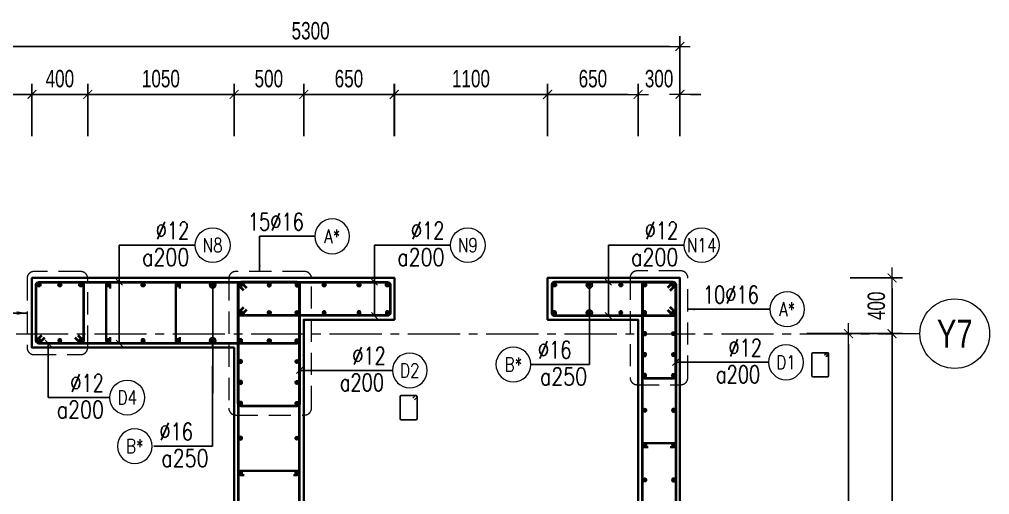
# Model space of a CAD drawing. Header units: millimetres. Extents: x 931337 to 1117500, y 19732 to 157199.
# Drawn here: x 1016962 to 1023925, y 115484 to 118895 of the extents above; entities that cross this region are included whole.
import ezdxf
from ezdxf.enums import TextEntityAlignment as Align

# ---------------------------------------------------------------- set-up
doc = ezdxf.new("R2010")
doc.units = ezdxf.units.MM
doc.header["$MEASUREMENT"] = 0
doc.linetypes.add('HIDDEN2', pattern=[4.7625, 3.175, -1.5875])
doc.linetypes.add('OF_Grid_1$0$CENTER2', pattern=[1.125, 0.75, -0.125, 0.125, -0.125])
doc.layers.get('0').update_dxf_attribs({"lineweight": 20})
doc.layers.get('Defpoints').update_dxf_attribs({"color": 151, "lineweight": 9})
for name, color, linetype, lineweight in [('KC-LEADER', 153, 'Continuous', 18), ('KC-THEP', 6, 'Continuous', 40), ('NDC_S_DIM', 1, 'Continuous', 15), ('NDC_S_HIDDEN', 8, 'HIDDEN2', 13), ('NDC_S_LEADER', 1, 'Continuous', 15), ('NDC_S_REBAR', 4, 'Continuous', 35), ('NDC_S_STIRRUP', 4, 'Continuous', 40), ('NDC_S_VN TEXT', 7, 'Continuous', 20), ('NDC_S_WALL', 6, 'Continuous', 35), ('OF_Grid_1$0$NDC_S_AXIS', 5, 'OF_Grid_1$0$CENTER2', 13), ('OF_Grid_1$0$NDC_S_SYMBOL', 1, 'Continuous', 15), ('OF_Grid_1$0$NDC_S_TEXT SYMBOL', 7, 'Continuous', 20)]:
    doc.layers.add(name, color=color, linetype=linetype, lineweight=lineweight)
doc.layers.add('Ligature', color=1, linetype='Continuous')
doc.styles.add('NDC_ARIAL', font='arial.ttf', dxfattribs={"width": 0.85})
doc.styles.add('NDC_DIM', font='', dxfattribs={"width": 0.75})
doc.styles.add('NDC_EN TXT', font='romans.shx', dxfattribs={"width": 0.8})
doc.styles.add('OF_Grid_1$0$NDC_ANNO', font='', dxfattribs={"width": 0.8})
doc.styles.get('NDC_DIM').set_extended_font_data('Dotum')
doc.styles.get('OF_Grid_1$0$NDC_ANNO').set_extended_font_data('Dotum')
doc.dimstyles.new('NDC_1-50', dxfattribs={"dimscale": 50, "dimtxt": 2.5, "dimasz": 1, "dimexe": 1.5, "dimexo": 0, "dimgap": 0.8, "dimtad": 1, "dimdec": 0, "dimdsep": 46, "dimtxsty": 'NDC_ARIAL', "dimblk": 'DIMMARK', "dimcen": 49999.938995, "dimdle": 1.5, "dimclrd": 1, "dimclre": 1, "dimclrt": 3, "dimadec": 0, "dimazin": 0, "dimtfac": 1, "dimtdec": 0, "dimtix": 1, "dimtmove": 2, "dimatfit": 3, "dimfxl": 1, "dimarcsym": 0})
doc.dimstyles.new('NDC_dim_30', dxfattribs={"dimscale": 30, "dimtxt": 2.5, "dimasz": 1.5, "dimexe": 1.5, "dimexo": 2.5, "dimgap": 1, "dimtad": 1, "dimdec": 0, "dimzin": 0, "dimdsep": 46, "dimtxsty": 'NDC_DIM', "dimblk": 'DIMMARK', "dimcen": 0.09, "dimdle": 1.2, "dimclrd": 1, "dimclre": 1, "dimclrt": 3, "dimadec": 0, "dimazin": 0, "dimtfac": 1, "dimtdec": 0, "dimtix": 1, "dimtofl": 0, "dimtmove": 0, "dimatfit": 3, "dimfxl": 6, "dimfxlon": 1, "dimtolj": 1, "dimtzin": 0, "dimarcsym": 0})
doc.dimstyles.new('NDC_dim_50', dxfattribs={"dimscale": 50, "dimtxt": 2.5, "dimasz": 1.5, "dimexe": 1.5, "dimexo": 2.5, "dimgap": 1, "dimtad": 1, "dimdec": 0, "dimzin": 0, "dimdsep": 46, "dimtxsty": 'NDC_DIM', "dimblk": 'DIMMARK', "dimcen": 0.09, "dimdle": 1.2, "dimclrd": 1, "dimclre": 1, "dimclrt": 3, "dimadec": 0, "dimazin": 0, "dimtfac": 1, "dimtdec": 0, "dimtix": 1, "dimtofl": 0, "dimtmove": 0, "dimatfit": 3, "dimfxl": 6, "dimfxlon": 1, "dimtolj": 1, "dimtzin": 0, "dimarcsym": 0})

# ---------------------------------------------------------------- blocks, each defined once
blk = doc.blocks.new('THEP')
at = {"layer": 'KC-LEADER', "color": 6}
blk.add_circle((0, 0), 14, dxfattribs=at)
at = {"layer": 'KC-THEP'}
for p, q in [((-14, 0), (14, 0)), ((9.9, 9.9), (-9.9, -9.9)), ((-9.9, 9.9), (9.9, -9.9)), ((0, 14), (0, -14))]:
    blk.add_line(p, q, dxfattribs=at)
blk = doc.blocks.new('DIMMARK')
at = {"layer": 'NDC_S_DIM', "color": 1}
blk.add_line((-1.5, 0), (1, 0), dxfattribs=at)
at = {"layer": 'NDC_S_DIM', "color": 2, "const_width": 0.1}
blk.add_lwpolyline([(-0.424, -0.424), (0.424, 0.424)], dxfattribs=at)
blk = doc.blocks.new('*U13')
blk.add_circle((-2.5, 0), 2.5)
at = {"layer": 'NDC_S_VN TEXT', "color": 3, "style": 'NDC_EN TXT', "width": 0.75}
blk.add_attdef('DK1', (0.5, 0.85), '', height=2.5, dxfattribs=at)
at = {"layer": 'NDC_S_VN TEXT', "color": 7, "style": 'NDC_EN TXT', "width": 0.8}
blk.add_attdef('SH2', text='', height=2, dxfattribs=at).set_placement((-2.5, 0), align=Align.MIDDLE)
blk = doc.blocks.new('*U11')
blk.add_circle((-2.5, 0), 2.5)
at = {"layer": 'NDC_S_VN TEXT', "color": 3, "style": 'NDC_EN TXT', "width": 0.75}
for tag, p in [('DK1', (0.5, 0.85)), ('KC1', (0.5, -2.97))]:
    blk.add_attdef(tag, p, '', height=2.5, dxfattribs=at)
at = {"layer": 'NDC_S_VN TEXT', "color": 7, "style": 'NDC_EN TXT', "width": 0.8}
blk.add_attdef('SH2', text='', height=2, dxfattribs=at).set_placement((-2.5, 0), align=Align.MIDDLE)
blk = doc.blocks.new('*U10')
blk.add_circle((2.5, 0), 2.5)
at = {"layer": 'NDC_S_VN TEXT', "color": 3, "style": 'NDC_EN TXT'}
for tag, width, p in [('DK2', 0.75, (-0.85, 0.85)), ('KC2', 0.8, (-0.85, -2.97))]:
    blk.add_attdef(tag, text='', height=2.5, dxfattribs=dict(at, width=width)).set_placement(p, align=Align.RIGHT)
at = {"layer": 'NDC_S_VN TEXT', "color": 7, "style": 'NDC_EN TXT', "width": 0.8}
blk.add_attdef('SH3', text='', height=2, dxfattribs=at).set_placement((2.5, 0), align=Align.MIDDLE)
blk = doc.blocks.new('*D920')
at = {"layer": 'Defpoints', "color": 0, "ltscale": 200, "transparency": 16777216}
for p in [(1017451.9, 118356.8), (1017451.9, 116721.6), (1017051.9, 116690.1)]:
    blk.add_point(p, dxfattribs=at)
at = {"layer": 'NDC_S_DIM', "color": 1, "lineweight": -2, "ltscale": 200, "transparency": 16777216}
for p, q in [((1017051.9, 118056.8), (1017051.9, 118431.8)), ((1017451.9, 118056.8), (1017451.9, 118431.8)), ((1017126.9, 118356.8), (1017376.9, 118356.8))]:
    blk.add_line(p, q, dxfattribs=at)
at = {"layer": 'NDC_S_DIM', "color": 1, "lineweight": -2, "ltscale": 200, "transparency": 16777216, "xscale": 75, "yscale": 75, "zscale": 75, "rotation": 180}
blk.add_blockref('DIMMARK', (1017051.9, 118356.8), dxfattribs=at)
at = {"layer": 'NDC_S_DIM', "color": 1, "lineweight": -2, "ltscale": 200, "transparency": 16777216, "xscale": 75, "yscale": 75, "zscale": 75}
blk.add_blockref('DIMMARK', (1017451.9, 118356.8), dxfattribs=at)
at = {"layer": 'NDC_S_DIM', "color": 3, "ltscale": 200, "transparency": 16777216, "insert": (1017251.9, 118469.4), "char_height": 125, "attachment_point": 5, "style": 'NDC_DIM'}
blk.add_mtext('\\A1;400', dxfattribs=at)
blk = doc.blocks.new('*D921')
at = {"layer": 'Defpoints', "color": 0, "ltscale": 200, "transparency": 16777216}
for p in [(1018501.9, 118356.8), (1017451.9, 116721.6), (1018501.9, 116539.1)]:
    blk.add_point(p, dxfattribs=at)
at = {"layer": 'NDC_S_DIM', "color": 1, "lineweight": -2, "ltscale": 200, "transparency": 16777216}
for p, q in [((1017451.9, 118056.8), (1017451.9, 118431.8)), ((1018501.9, 118056.8), (1018501.9, 118431.8)), ((1017526.9, 118356.8), (1018426.9, 118356.8))]:
    blk.add_line(p, q, dxfattribs=at)
at = {"layer": 'NDC_S_DIM', "color": 1, "lineweight": -2, "ltscale": 200, "transparency": 16777216, "xscale": 75, "yscale": 75, "zscale": 75, "rotation": 180}
blk.add_blockref('DIMMARK', (1017451.9, 118356.8), dxfattribs=at)
at = {"layer": 'NDC_S_DIM', "color": 1, "lineweight": -2, "ltscale": 200, "transparency": 16777216, "xscale": 75, "yscale": 75, "zscale": 75}
blk.add_blockref('DIMMARK', (1018501.9, 118356.8), dxfattribs=at)
at = {"layer": 'NDC_S_DIM', "color": 3, "ltscale": 200, "transparency": 16777216, "insert": (1017976.9, 118469.4), "char_height": 125, "attachment_point": 5, "style": 'NDC_DIM'}
blk.add_mtext('\\A1;1050', dxfattribs=at)
blk = doc.blocks.new('*D922')
at = {"layer": 'Defpoints', "color": 0, "ltscale": 200, "transparency": 16777216}
for p in [(1019001.9, 118356.8), (1019001.9, 116739.1), (1018501.9, 116539.1)]:
    blk.add_point(p, dxfattribs=at)
at = {"layer": 'NDC_S_DIM', "color": 1, "lineweight": -2, "ltscale": 200, "transparency": 16777216}
for p, q in [((1018501.9, 118056.8), (1018501.9, 118431.8)), ((1019001.9, 118056.8), (1019001.9, 118431.8)), ((1018576.9, 118356.8), (1018926.9, 118356.8))]:
    blk.add_line(p, q, dxfattribs=at)
at = {"layer": 'NDC_S_DIM', "color": 1, "lineweight": -2, "ltscale": 200, "transparency": 16777216, "xscale": 75, "yscale": 75, "zscale": 75, "rotation": 180}
blk.add_blockref('DIMMARK', (1018501.9, 118356.8), dxfattribs=at)
at = {"layer": 'NDC_S_DIM', "color": 1, "lineweight": -2, "ltscale": 200, "transparency": 16777216, "xscale": 75, "yscale": 75, "zscale": 75}
blk.add_blockref('DIMMARK', (1019001.9, 118356.8), dxfattribs=at)
at = {"layer": 'NDC_S_DIM', "color": 3, "ltscale": 200, "transparency": 16777216, "insert": (1018751.9, 118469.4), "char_height": 125, "attachment_point": 5, "style": 'NDC_DIM'}
blk.add_mtext('\\A1;500', dxfattribs=at)
blk = doc.blocks.new('*D923')
at = {"layer": 'Defpoints', "color": 0, "ltscale": 200, "transparency": 16777216}
for p in [(1019651.7, 118356.8), (1019001.9, 116739.1), (1019651.7, 116739.1)]:
    blk.add_point(p, dxfattribs=at)
at = {"layer": 'NDC_S_DIM', "color": 1, "lineweight": -2, "ltscale": 200, "transparency": 16777216}
for p, q in [((1019001.9, 118056.8), (1019001.9, 118431.8)), ((1019651.7, 118056.8), (1019651.7, 118431.8)), ((1019076.9, 118356.8), (1019576.7, 118356.8))]:
    blk.add_line(p, q, dxfattribs=at)
at = {"layer": 'NDC_S_DIM', "color": 1, "lineweight": -2, "ltscale": 200, "transparency": 16777216, "xscale": 75, "yscale": 75, "zscale": 75, "rotation": 180}
blk.add_blockref('DIMMARK', (1019001.9, 118356.8), dxfattribs=at)
at = {"layer": 'NDC_S_DIM', "color": 1, "lineweight": -2, "ltscale": 200, "transparency": 16777216, "xscale": 75, "yscale": 75, "zscale": 75}
blk.add_blockref('DIMMARK', (1019651.7, 118356.8), dxfattribs=at)
at = {"layer": 'NDC_S_DIM', "color": 3, "ltscale": 200, "transparency": 16777216, "insert": (1019326.8, 118469.4), "char_height": 125, "attachment_point": 5, "style": 'NDC_DIM'}
blk.add_mtext('\\A1;650', dxfattribs=at)
blk = doc.blocks.new('*D924')
at = {"layer": 'Defpoints', "color": 0, "ltscale": 200, "transparency": 16777216}
for p in [(1020752.7, 118356.8), (1019652.7, 116739.1), (1020752.7, 116739.1)]:
    blk.add_point(p, dxfattribs=at)
at = {"layer": 'NDC_S_DIM', "color": 1, "lineweight": -2, "ltscale": 200, "transparency": 16777216}
for p, q in [((1019652.7, 118056.8), (1019652.7, 118431.8)), ((1020752.7, 118056.8), (1020752.7, 118431.8)), ((1019727.7, 118356.8), (1020677.7, 118356.8))]:
    blk.add_line(p, q, dxfattribs=at)
at = {"layer": 'NDC_S_DIM', "color": 1, "lineweight": -2, "ltscale": 200, "transparency": 16777216, "xscale": 75, "yscale": 75, "zscale": 75, "rotation": 180}
blk.add_blockref('DIMMARK', (1019652.7, 118356.8), dxfattribs=at)
at = {"layer": 'NDC_S_DIM', "color": 1, "lineweight": -2, "ltscale": 200, "transparency": 16777216, "xscale": 75, "yscale": 75, "zscale": 75}
blk.add_blockref('DIMMARK', (1020752.7, 118356.8), dxfattribs=at)
at = {"layer": 'NDC_S_DIM', "color": 3, "ltscale": 200, "transparency": 16777216, "insert": (1020202.7, 118469.4), "char_height": 125, "attachment_point": 5, "style": 'NDC_DIM'}
blk.add_mtext('\\A1;1100', dxfattribs=at)
blk = doc.blocks.new('*D925')
at = {"layer": 'Defpoints', "color": 0, "ltscale": 200, "transparency": 16777216}
for p in [(1021402.7, 118356.8), (1020752.7, 116739.1), (1021402.7, 116739.1)]:
    blk.add_point(p, dxfattribs=at)
at = {"layer": 'NDC_S_DIM', "color": 1, "lineweight": -2, "ltscale": 200, "transparency": 16777216}
for p, q in [((1020752.7, 118056.8), (1020752.7, 118431.8)), ((1021402.7, 118056.8), (1021402.7, 118431.8)), ((1020827.7, 118356.8), (1021327.7, 118356.8))]:
    blk.add_line(p, q, dxfattribs=at)
at = {"layer": 'NDC_S_DIM', "color": 1, "lineweight": -2, "ltscale": 200, "transparency": 16777216, "xscale": 75, "yscale": 75, "zscale": 75, "rotation": 180}
blk.add_blockref('DIMMARK', (1020752.7, 118356.8), dxfattribs=at)
at = {"layer": 'NDC_S_DIM', "color": 1, "lineweight": -2, "ltscale": 200, "transparency": 16777216, "xscale": 75, "yscale": 75, "zscale": 75}
blk.add_blockref('DIMMARK', (1021402.7, 118356.8), dxfattribs=at)
at = {"layer": 'NDC_S_DIM', "color": 3, "ltscale": 200, "transparency": 16777216, "insert": (1021077.7, 118469.4), "char_height": 125, "attachment_point": 5, "style": 'NDC_DIM'}
blk.add_mtext('\\A1;650', dxfattribs=at)
blk = doc.blocks.new('*D926')
at = {"layer": 'Defpoints', "color": 0, "ltscale": 200, "transparency": 16777216}
for p in [(1021702.7, 118356.8), (1021402.7, 116739.1), (1021702.7, 116739.1)]:
    blk.add_point(p, dxfattribs=at)
at = {"layer": 'NDC_S_DIM', "color": 1, "lineweight": -2, "ltscale": 200, "transparency": 16777216}
for p, q in [((1021402.7, 118056.8), (1021402.7, 118431.8)), ((1021702.7, 118056.8), (1021702.7, 118431.8)), ((1021327.7, 118356.8), (1021252.7, 118356.8)), ((1021777.7, 118356.8), (1021852.7, 118356.8))]:
    blk.add_line(p, q, dxfattribs=at)
at = {"layer": 'NDC_S_DIM', "color": 1, "lineweight": -2, "ltscale": 200, "transparency": 16777216, "xscale": 75, "yscale": 75, "zscale": 75}
blk.add_blockref('DIMMARK', (1021402.7, 118356.8), dxfattribs=at)
at = {"layer": 'NDC_S_DIM', "color": 1, "lineweight": -2, "ltscale": 200, "transparency": 16777216, "xscale": 75, "yscale": 75, "zscale": 75, "rotation": 180}
blk.add_blockref('DIMMARK', (1021702.7, 118356.8), dxfattribs=at)
at = {"layer": 'NDC_S_DIM', "color": 3, "ltscale": 200, "transparency": 16777216, "insert": (1021552.7, 118469.4), "char_height": 125, "attachment_point": 5, "style": 'NDC_DIM'}
blk.add_mtext('\\A1;300', dxfattribs=at)
blk = doc.blocks.new('*U88')
at = {"layer": 'OF_Grid_1$0$NDC_S_SYMBOL'}
blk.add_line((-5, 0), (-9, 0), dxfattribs=at)
blk.add_circle((0, 0), 5, dxfattribs=at)
at = {"layer": 'OF_Grid_1$0$NDC_S_TEXT SYMBOL', "color": 7, "style": 'OF_Grid_1$0$NDC_ANNO', "width": 0.8}
blk.add_attdef('GRID', text='', height=4, rotation=90, dxfattribs=at).set_placement((0, 0), align=Align.MIDDLE)
blk = doc.blocks.new('*D912')
at = {"layer": 'Defpoints', "color": 0, "ltscale": 200, "transparency": 16777216}
for p in [(1017051.9, 118356.8), (1017051.9, 118063.5), (1016401.7, 117993.1)]:
    blk.add_point(p, dxfattribs=at)
at = {"layer": 'NDC_S_DIM', "color": 1, "lineweight": -2, "ltscale": 200, "transparency": 16777216}
for p, q in [((1016401.7, 118118.1), (1016401.7, 118431.8)), ((1017051.9, 118188.5), (1017051.9, 118431.8)), ((1016476.7, 118356.8), (1016976.9, 118356.8))]:
    blk.add_line(p, q, dxfattribs=at)
at = {"layer": 'NDC_S_DIM', "color": 1, "lineweight": -2, "ltscale": 200, "transparency": 16777216, "xscale": 75, "yscale": 75, "zscale": 75, "rotation": 180}
blk.add_blockref('DIMMARK', (1016401.7, 118356.8), dxfattribs=at)
at = {"layer": 'NDC_S_DIM', "color": 1, "lineweight": -2, "ltscale": 200, "transparency": 16777216, "xscale": 75, "yscale": 75, "zscale": 75}
blk.add_blockref('DIMMARK', (1017051.9, 118356.8), dxfattribs=at)
at = {"layer": 'NDC_S_DIM', "color": 3, "ltscale": 200, "transparency": 16777216, "insert": (1016726.8, 118469.4), "char_height": 125, "attachment_point": 5, "style": 'NDC_DIM'}
blk.add_mtext('\\A1;650', dxfattribs=at)
blk = doc.blocks.new('*D913')
at = {"layer": 'Defpoints', "color": 0, "ltscale": 200, "transparency": 16777216}
for p in [(1021701.7, 118700.8), (1016401.7, 117993.1), (1021701.7, 117039.1)]:
    blk.add_point(p, dxfattribs=at)
at = {"layer": 'NDC_S_DIM', "color": 1, "lineweight": -2, "ltscale": 200, "transparency": 16777216}
for p, q in [((1016401.7, 118400.8), (1016401.7, 118775.8)), ((1021701.7, 118400.8), (1021701.7, 118775.8)), ((1016476.7, 118700.8), (1021626.7, 118700.8))]:
    blk.add_line(p, q, dxfattribs=at)
at = {"layer": 'NDC_S_DIM', "color": 1, "lineweight": -2, "ltscale": 200, "transparency": 16777216, "xscale": 75, "yscale": 75, "zscale": 75, "rotation": 180}
blk.add_blockref('DIMMARK', (1016401.7, 118700.8), dxfattribs=at)
at = {"layer": 'NDC_S_DIM', "color": 1, "lineweight": -2, "ltscale": 200, "transparency": 16777216, "xscale": 75, "yscale": 75, "zscale": 75}
blk.add_blockref('DIMMARK', (1021701.7, 118700.8), dxfattribs=at)
at = {"layer": 'NDC_S_DIM', "color": 3, "ltscale": 200, "transparency": 16777216, "insert": (1019051.7, 118813.4), "char_height": 125, "attachment_point": 5, "style": 'NDC_DIM'}
blk.add_mtext('\\A1;5300', dxfattribs=at)
blk = doc.blocks.new('*D914')
at = {"layer": 'Defpoints', "color": 0, "transparency": 16777216}
for p in [(1021701.7, 116639.1), (1022912.4, 116639.1), (1021701.7, 105039.1)]:
    blk.add_point(p, dxfattribs=at)
at = {"layer": 'NDC_S_DIM', "color": 1, "lineweight": -2, "transparency": 16777216}
for p, q in [((1022612.4, 116639.1), (1022987.4, 116639.1)), ((1022912.4, 105114.1), (1022912.4, 116564.1)), ((1022612.4, 105039.1), (1022987.4, 105039.1))]:
    blk.add_line(p, q, dxfattribs=at)
at = {"layer": 'NDC_S_DIM', "color": 1, "lineweight": -2, "transparency": 16777216, "xscale": 75, "yscale": 75, "zscale": 75}
for p, rotation in [((1022912.4, 116639.1), 90), ((1022912.4, 105039.1), 270)]:
    blk.add_blockref('DIMMARK', p, dxfattribs=dict(at, rotation=rotation))
at = {"layer": 'NDC_S_DIM', "color": 3, "transparency": 16777216, "insert": (1022799.8, 110839.1), "char_height": 125, "attachment_point": 5, "rotation": 90, "style": 'NDC_DIM'}
blk.add_mtext('\\A1;11600', dxfattribs=at)
blk = doc.blocks.new('*D916')
at = {"layer": 'Defpoints', "color": 0, "ltscale": 200, "transparency": 16777216}
for p in [(1021701.7, 116639.1), (1023225, 116639.1), (1021701.7, 105039.3)]:
    blk.add_point(p, dxfattribs=at)
at = {"layer": 'NDC_S_DIM', "color": 1, "lineweight": -2, "ltscale": 200, "transparency": 16777216}
for p, q in [((1022925, 116639.1), (1023300, 116639.1)), ((1023225, 105114.3), (1023225, 116564.1)), ((1022925, 105039.3), (1023300, 105039.3))]:
    blk.add_line(p, q, dxfattribs=at)
at = {"layer": 'NDC_S_DIM', "color": 1, "lineweight": -2, "ltscale": 200, "transparency": 16777216, "xscale": 75, "yscale": 75, "zscale": 75}
for p, rotation in [((1023225, 116639.1), 90), ((1023225, 105039.3), 270)]:
    blk.add_blockref('DIMMARK', p, dxfattribs=dict(at, rotation=rotation))
at = {"layer": 'NDC_S_DIM', "color": 3, "ltscale": 200, "transparency": 16777216, "insert": (1023112.4, 110839.2), "char_height": 125, "attachment_point": 5, "rotation": 90, "style": 'NDC_DIM'}
blk.add_mtext('\\A1;11600', dxfattribs=at)
blk = doc.blocks.new('*D893')
at = {"layer": 'Defpoints', "color": 0, "ltscale": 200, "transparency": 16777216}
for p in [(1021701.7, 117039.1), (1023225, 117039.1), (1021701.7, 116639.1)]:
    blk.add_point(p, dxfattribs=at)
at = {"layer": 'NDC_S_DIM', "color": 1, "lineweight": -2, "ltscale": 200, "transparency": 16777216}
for p, q in [((1022925, 117039.1), (1023300, 117039.1)), ((1023225, 116714.1), (1023225, 116964.1)), ((1022925, 116639.1), (1023300, 116639.1))]:
    blk.add_line(p, q, dxfattribs=at)
at = {"layer": 'NDC_S_DIM', "color": 1, "lineweight": -2, "ltscale": 200, "transparency": 16777216, "xscale": 75, "yscale": 75, "zscale": 75}
for p, rotation in [((1023225, 117039.1), 90), ((1023225, 116639.1), 270)]:
    blk.add_blockref('DIMMARK', p, dxfattribs=dict(at, rotation=rotation))
at = {"layer": 'NDC_S_DIM', "color": 3, "ltscale": 200, "transparency": 16777216, "insert": (1023112.4, 116839.1), "char_height": 125, "attachment_point": 5, "rotation": 90, "style": 'NDC_DIM'}
blk.add_mtext('\\A1;400', dxfattribs=at)

msp = doc.modelspace()

# ---------------------------------------------------------------- linework, layer by layer
at = {"layer": 'Ligature'}
for points in [[(1022751.514, 116472.479), (1022767.48, 116488.444, 0.66817864), (1022761.707, 116502.383), (1022657.078, 116502.383, 0.41421356), (1022648.913, 116494.218), (1022648.913, 116337.11, 0.41421356), (1022657.078, 116328.945), (1022761.707, 116328.945, 0.41421356), (1022769.871, 116337.11), (1022769.871, 116494.218, 0.66817864), (1022755.933, 116499.991), (1022739.967, 116484.025)], [(1019797.035, 116164.815), (1019813.001, 116180.781, 0.66817864), (1019807.227, 116194.719), (1019702.599, 116194.719, 0.41421356), (1019694.434, 116186.554), (1019694.434, 116029.447, 0.41421356), (1019702.599, 116021.282), (1019807.228, 116021.282, 0.41421356), (1019815.392, 116029.447), (1019815.392, 116186.554, 0.66817864), (1019801.454, 116192.328), (1019785.488, 116176.362)]]:
    msp.add_lwpolyline(points, format="xyb", dxfattribs=at)
at = {"layer": 'NDC_S_HIDDEN', "ltscale": 50}
for points in [[(1017401.853, 117085.215), (1017066.629, 117085.215, 0.41421356), (1017016.629, 117035.215), (1017016.629, 116539.057, 0.41421356), (1017066.629, 116489.057), (1017401.853, 116489.057, 0.41421356), (1017451.853, 116539.057), (1017451.853, 117035.215, 0.41421356)], [(1019008.64, 117085.215), (1018513.916, 117085.215, 0.41421356), (1018463.916, 117035.215), (1018463.916, 116105.121, 0.41421356), (1018513.916, 116055.121), (1019008.64, 116055.121, 0.41421356), (1019058.64, 116105.121), (1019058.64, 117035.215, 0.41421356)], [(1021709.158, 117089.763), (1021394.786, 117089.763, 0.41421356), (1021344.786, 117039.763), (1021344.786, 116322.733, 0.41421356), (1021394.786, 116272.733), (1021709.158, 116272.733, 0.41421356), (1021759.158, 116322.733), (1021759.158, 117039.763, 0.41421356)]]:
    msp.add_lwpolyline(points, format="xyb", close=True, dxfattribs=at)
at = {"layer": 'NDC_S_REBAR'}
for points in [[(1017614.141, 116964.057), (1017614.141, 116989.057, 1), (1017584.141, 116989.057), (1017584.141, 116589.057, 1), (1017614.141, 116589.057), (1017614.141, 116614.057)], [(1018114.141, 116964.057), (1018114.141, 116989.057, 1), (1018084.141, 116989.057), (1018084.141, 116589.057, 1), (1018114.141, 116589.057), (1018114.141, 116614.057)], [(1021474.141, 115824.057), (1021449.141, 115824.057, -1), (1021449.141, 115854.057), (1021656.165, 115854.057, -1), (1021656.165, 115824.057), (1021631.165, 115824.057)], [(1018574.141, 115624.057), (1018549.141, 115624.057, -1), (1018549.141, 115654.057), (1018954.61, 115654.057, -1), (1018954.61, 115624.057), (1018929.61, 115624.057)]]:
    msp.add_lwpolyline(points, format="xyb", dxfattribs=at)
at = {"layer": 'NDC_S_STIRRUP'}
for points in [[(1017141.853, 116609.057), (1017101.853, 116569.057, -0.41421356), (1017081.853, 116589.057), (1017081.853, 116989.057, -0.41421356), (1017101.853, 117009.057), (1018952.653, 117009.057, -0.41421356), (1018972.653, 116989.057), (1018972.653, 116589.057, -0.41421356), (1018952.653, 116569.057), (1017101.853, 116569.057, -0.41421356), (1017081.853, 116589.057), (1017121.853, 116629.057)], [(1017381.853, 116629.057), (1017421.853, 116589.057, -0.41421356), (1017401.853, 116569.057), (1017101.853, 116569.057, -0.41421356), (1017081.853, 116589.057), (1017081.853, 116989.057, -0.41421356), (1017101.853, 117009.057), (1017401.853, 117009.057, -0.41421356), (1017421.853, 116989.057), (1017421.853, 116589.057, -0.41421356), (1017401.853, 116569.057), (1017361.853, 116609.057)], [(1018572.653, 116949.057), (1018532.653, 116989.057, -0.41421356), (1018552.653, 117009.057), (1018952.653, 117009.057, -0.41421356), (1018972.653, 116989.057), (1018972.653, 116139.241, -0.41421356), (1018952.653, 116119.241), (1018552.653, 116119.241, -0.41421356), (1018532.653, 116139.241), (1018532.653, 116989.057, -0.41421356), (1018552.653, 117009.057), (1018592.653, 116969.057)], [(1018962.653, 107470.408), (1018972.653, 107440.408), (1018972.653, 116989.057, 0.41421356), (1018952.653, 117009.057), (1018552.653, 117009.057, 0.41421356), (1018532.653, 116989.057), (1018532.653, 113739.733), (1018532.653, 113739.733)], [(1018592.653, 116809.057), (1018552.653, 116769.057, -0.41421356), (1018532.653, 116789.057), (1018532.653, 116989.057, -0.41421356), (1018552.653, 117009.057), (1019602.653, 117009.057, -0.41421356), (1019622.653, 116989.057), (1019622.653, 116789.057, -0.41435759), (1019602.653, 116769.057), (1018552.653, 116769.057, -0.41421356), (1018532.653, 116789.057), (1018572.653, 116829.057)], [(1021612.653, 116809.057), (1021652.653, 116769.057, 0.41421356), (1021672.653, 116789.057), (1021672.653, 116989.057, 0.41421356), (1021652.653, 117009.057), (1020802.653, 117009.057, 0.41421356), (1020782.653, 116989.057), (1020782.653, 116789.057, 0.41435759), (1020802.653, 116769.057), (1021652.653, 116769.057, 0.41421356), (1021672.653, 116789.057), (1021632.653, 116829.057)], [(1021632.653, 104729.057), (1021672.653, 104689.057, -0.41421356), (1021652.653, 104669.057), (1021452.653, 104669.057, -0.41421356), (1021432.653, 104689.057), (1021432.653, 116989.057, -0.41421356), (1021452.653, 117009.057), (1021652.653, 117009.057, -0.41421356), (1021672.653, 116989.057), (1021672.653, 104689.057, -0.41421356), (1021652.653, 104669.057), (1021612.653, 104709.057)], [(1021632.653, 116949.057), (1021672.653, 116989.057, 0.41421356), (1021652.653, 117009.057), (1021452.653, 117009.057, 0.41421356), (1021432.653, 116989.057), (1021432.653, 116339.057, 0.41421356), (1021452.653, 116319.057), (1021652.653, 116319.057, 0.41421356), (1021672.653, 116339.057), (1021672.653, 116989.057, 0.41421356), (1021652.653, 117009.057), (1021612.653, 116969.057)]]:
    msp.add_lwpolyline(points, format="xyb", dxfattribs=at)
at = {"layer": 'NDC_S_WALL'}
msp.add_lwpolyline([(1015701.853, 107639.057), (1018501.853, 107639.057), (1018501.853, 114389.057), (1017101.853, 114389.057), (1017101.853, 114689.057), (1018501.853, 114689.057), (1018501.853, 116539.057), (1017051.853, 116539.057), (1017051.853, 117039.057), (1019001.853, 117039.057), (1019652.653, 117039.057), (1019652.653, 116739.057), (1019001.853, 116739.057), (1019001.853, 104639.057), (1017501.853, 104639.057), (1017501.853, 105139.057), (1018501.853, 105139.057), (1018501.853, 107339.057), (1015701.853, 107339.057)], dxfattribs=at)
msp.add_lwpolyline([(1019002.653, 104639.057), (1019002.653, 104939.057), (1021402.653, 104939.057), (1021402.653, 116739.057), (1020752.653, 116739.057), (1020752.653, 117039.057), (1021702.653, 117039.057), (1021702.653, 104639.057)], close=True, dxfattribs=at)
at = {"layer": 'OF_Grid_1$0$NDC_S_AXIS', "ltscale": 500}
msp.add_line((1007374.674, 116639.057), (1023224.998, 116639.057), dxfattribs=at)

# ---------------------------------------------------------------- block references
at = {"layer": 'KC-THEP'}
for p, rotation in [((1017101.853, 116989.057), 189.6685645188915), ((1017251.853, 116989.057), 189.6685645188915), ((1017401.853, 116989.057), 189.6685645188915), ((1017599.141, 116989.057), 189.6685644363809), ((1017848.341, 116989.057), 189.6685644363809), ((1017849.141, 116989.057), 189.6685644363809), ((1018099.141, 116989.057), 189.6685644363809), ((1018349.141, 116989.057), 189.6685644363809), ((1018549.141, 116989.057), 189.6685644363809), ((1019149.141, 116989.057), 189.6685644363809), ((1019399.141, 116989.057), 189.6685644363809), ((1019602.653, 116989.057), 189.6685644363809), ((1020802.653, 116989.057), 189.6685644363809), ((1021052.653, 116989.057), 189.6685644363809), ((1021278.066, 116989.057), 189.6685644363809), ((1021449.141, 116989.057), 189.6685644363809), ((1018754.539, 116790.761), 9.668564436380898), ((1018954.61, 116790.761), 9.668564436380898), ((1021656.165, 116789.057), 9.668564436380898), ((1021656.165, 116639.057), 9.668564436380898), ((1018754.539, 116589.057), 9.668564436380898), ((1018954.61, 116589.057), 9.668564436380898), ((1021656.165, 116489.057), 9.668564436380898), ((1018954.61, 116439.057), 9.668564436380898), ((1018954.61, 116289.057), 9.668564436380898), ((1021656.165, 116339.057), 9.668564436380898), ((1018954.61, 116139.057), 9.66856443638085), ((1021449.141, 116089.057), 189.6685644363809), ((1018954.61, 115889.057), 9.66856443638085), ((1021449.141, 115839.057), 189.6685644363809), ((1018954.61, 115639.057), 9.66856443638085), ((1021449.141, 115589.057), 189.6685644363809)]:
    msp.add_blockref('THEP', p, dxfattribs=dict(at, rotation=rotation))
at = {"layer": 'KC-THEP', "xscale": -1}
for p, rotation in [((1018754.539, 116989.057), 170.331435563619), ((1018954.61, 116989.057), 170.331435563619), ((1021656.165, 116989.057), 170.331435563619), ((1018549.141, 116790.761), 350.3314355636191), ((1019149.141, 116789.057), 350.3314355636191), ((1019399.141, 116789.057), 350.3314355636191), ((1019602.653, 116789.057), 350.3314355636191), ((1020802.653, 116789.057), 350.3314355636191), ((1021052.653, 116789.057), 350.3314355636191), ((1021278.066, 116789.057), 350.3314355636191), ((1021449.141, 116789.057), 350.3314355636191), ((1021449.141, 116639.057), 350.3314355636191), ((1017101.853, 116589.057), 350.3314356461296), ((1017251.853, 116589.057), 350.3314356461296), ((1017401.853, 116589.057), 350.3314356461296), ((1017599.141, 116589.057), 350.3314355636191), ((1017848.341, 116589.057), 350.3314355636191), ((1017849.141, 116589.057), 350.3314355636191), ((1018099.141, 116589.057), 350.3314355636191), ((1018349.141, 116589.057), 350.3314355636191), ((1018549.141, 116589.057), 350.3314355636191), ((1021449.141, 116489.057), 350.3314355636191), ((1018549.141, 116439.057), 350.3314355636191), ((1018549.141, 116289.057), 350.3314355636191), ((1021449.141, 116339.057), 350.3314355636191), ((1018549.141, 116139.057), 350.3314355636191), ((1021656.165, 116089.057), 170.331435563619), ((1018549.141, 115889.057), 350.3314355636191), ((1021656.165, 115839.057), 170.331435563619), ((1018549.141, 115639.057), 350.3314355636191), ((1021656.165, 115589.057), 170.331435563619)]:
    msp.add_blockref('THEP', p, dxfattribs=dict(at, rotation=rotation))
at = {"layer": 'NDC_S_VN TEXT'}
ref = msp.add_blockref('*U13', (1019081.685, 117337.938), dxfattribs=dict(at, xscale=-50, yscale=50, zscale=50))
ref.add_attrib('SH2', 'A*', dxfattribs={"color": 7, "height": 100, "style": 'NDC_EN TXT', "width": 0.8}).set_placement((1019206.685, 117337.938), align=Align.MIDDLE)
ref.add_attrib('DK1', '15%%C16', (1018601.328, 117380.213), dxfattribs={"color": 3, "height": 125, "style": 'NDC_EN TXT', "width": 0.75})
at = {"layer": 'NDC_S_VN TEXT', "xscale": 50, "yscale": 50, "zscale": 50}
for p, values in [((1018223.441, 117274.335), {'SH3': 'N8', 'DK2': '%%C12', 'KC2': 'a200'}), ((1020054.973, 117274.335), {'SH3': 'N9', 'DK2': '%%C12', 'KC2': 'a200'}), ((1021733.467, 117274.335), {'SH3': 'N14', 'DK2': '%%C12', 'KC2': 'a200'}), ((1017610.506, 116179.888), {'SH3': 'D4', 'DK2': '%%C12', 'KC2': 'a200'})]:
    msp.add_blockref('*U10', p, dxfattribs=at).add_auto_attribs(values)
at = {"layer": 'NDC_S_VN TEXT'}
ref = msp.add_blockref('*U13', (1022347.286, 116814.421), dxfattribs=dict(at, xscale=-50, yscale=50, zscale=50))
ref.add_attrib('SH2', 'A*', dxfattribs={"color": 7, "height": 100, "style": 'NDC_EN TXT', "width": 0.8}).set_placement((1022472.286, 116814.421), align=Align.MIDDLE)
ref.add_attrib('DK1', '10%%C16', (1021866.929, 116856.697), dxfattribs={"color": 3, "height": 125, "style": 'NDC_EN TXT', "width": 0.75})
ref = msp.add_blockref('*U10', (1020632.041, 116417.935), dxfattribs=dict(at, xscale=-50, yscale=50, zscale=50))
ref.add_attrib('SH3', 'B*', dxfattribs={"color": 7, "height": 100, "style": 'NDC_EN TXT', "width": 0.8}).set_placement((1020507.041, 116417.935), align=Align.MIDDLE)
ref.add_attrib('DK2', '%%C16', dxfattribs={"color": 3, "height": 125, "style": 'NDC_EN TXT', "width": 0.75}).set_placement((1020924.541, 116460.21), align=Align.RIGHT)
ref.add_attrib('KC2', 'a250', dxfattribs={"color": 3, "height": 125, "style": 'NDC_EN TXT', "width": 0.8}).set_placement((1021036.446, 116269.307), align=Align.RIGHT)
ref = msp.add_blockref('*U11', (1022338.59, 116433.48), dxfattribs=dict(at, xscale=-50, yscale=50, zscale=50))
ref.add_attrib('SH2', 'D1', dxfattribs={"color": 7, "height": 100, "style": 'NDC_EN TXT', "width": 0.8}).set_placement((1022463.59, 116433.48), align=Align.MIDDLE)
ref.add_attrib('DK1', '%%C12', (1022050.197, 116475.755), dxfattribs={"color": 3, "height": 125, "style": 'NDC_EN TXT', "width": 0.75})
ref.add_attrib('KC1', 'a200', (1021960.911, 116284.852), dxfattribs={"color": 3, "height": 125, "style": 'NDC_EN TXT', "width": 0.75})
ref = msp.add_blockref('*U11', (1019638.59, 116375.172), dxfattribs=dict(at, xscale=-50, yscale=50, zscale=50))
ref.add_attrib('SH2', 'D2', dxfattribs={"color": 7, "height": 100, "style": 'NDC_EN TXT', "width": 0.8}).set_placement((1019763.59, 116375.172), align=Align.MIDDLE)
ref.add_attrib('DK1', '%%C12', (1019350.197, 116417.448), dxfattribs={"color": 3, "height": 125, "style": 'NDC_EN TXT', "width": 0.75})
ref.add_attrib('KC1', 'a200', (1019260.911, 116226.545), dxfattribs={"color": 3, "height": 125, "style": 'NDC_EN TXT', "width": 0.75})
ref = msp.add_blockref('*U10', (1017914.728, 115831.247), dxfattribs=dict(at, xscale=-50, yscale=50, zscale=50))
ref.add_attrib('SH3', 'B*', dxfattribs={"color": 7, "height": 100, "style": 'NDC_EN TXT', "width": 0.8}).set_placement((1017789.728, 115831.247), align=Align.MIDDLE)
ref.add_attrib('DK2', '%%C16', dxfattribs={"color": 3, "height": 125, "style": 'NDC_EN TXT', "width": 0.75}).set_placement((1018207.228, 115873.523), align=Align.RIGHT)
ref.add_attrib('KC2', 'a250', dxfattribs={"color": 3, "height": 125, "style": 'NDC_EN TXT', "width": 0.8}).set_placement((1018319.133, 115682.62), align=Align.RIGHT)
at = {"layer": 'OF_Grid_1$0$NDC_S_AXIS'}
ref = msp.add_blockref('*U88', (1023674.998, 116639.057), dxfattribs=dict(at, xscale=50, yscale=50, zscale=50))
ref.add_attrib('GRID', 'Y7', dxfattribs={"layer": 'OF_Grid_1$0$NDC_S_TEXT SYMBOL', "color": 7, "height": 200, "style": 'OF_Grid_1$0$NDC_ANNO', "width": 0.8}).set_placement((1023674.998, 116639.057), align=Align.MIDDLE)

# ---------------------------------------------------------------- dimensions: what is measured, and where the dimension line sits
at = {"layer": 'NDC_S_DIM', "ltscale": 200}
for base, p1, p2, picture, middle in [((1021701.653, 118700.803), (1016401.653, 117993.099), (1021701.653, 117039.057), '*D913', (1019051.653, 118813.388)), ((1017051.853, 118356.809), (1016401.653, 117993.099), (1017051.853, 118063.475), '*D912', (1016726.753, 118469.393)), ((1017451.853, 118356.809), (1017051.853, 116690.116), (1017451.853, 116721.649), '*D920', (1017251.853, 118469.393)), ((1018501.853, 118356.809), (1017451.853, 116721.649), (1018501.853, 116539.057), '*D921', (1017976.853, 118469.393)), ((1019001.853, 118356.809), (1018501.853, 116539.057), (1019001.853, 116739.057), '*D922', (1018751.853, 118469.393)), ((1019651.653, 118356.809), (1019001.853, 116739.057), (1019651.653, 116739.057), '*D923', (1019326.753, 118469.393)), ((1020752.653, 118356.809), (1019652.653, 116739.057), (1020752.653, 116739.057), '*D924', (1020202.653, 118469.393)), ((1021402.653, 118356.809), (1020752.653, 116739.057), (1021402.653, 116739.057), '*D925', (1021077.653, 118469.393)), ((1021702.653, 118356.809), (1021402.653, 116739.057), (1021702.653, 116739.057), '*D926', (1021552.653, 118469.393))]:
    dim = msp.add_linear_dim(base=base, p1=p1, p2=p2, dimstyle='NDC_dim_50', override={"dimtmove": 1}, dxfattribs=at)
    dim.commit()
    dim.dimension.update_dxf_attribs({"geometry": picture, "text_midpoint": middle})
for base, p1, p2, picture, middle in [((1023224.998, 117039.057), (1021701.653, 116639.057), (1021701.653, 117039.057), '*D893', (1023112.413, 116839.057)), ((1023224.998, 116639.057), (1021701.653, 105039.311), (1021701.653, 116639.057), '*D916', (1023112.413, 110839.184))]:
    dim = msp.add_linear_dim(base=base, p1=p1, p2=p2, angle=90, dimstyle='NDC_dim_50', override={"dimtmove": 1}, dxfattribs=at)
    dim.commit()
    dim.dimension.update_dxf_attribs({"geometry": picture, "text_midpoint": middle})
at = {"layer": 'NDC_S_DIM'}
dim = msp.add_linear_dim(base=(1022912.402, 116639.057), p1=(1021701.653, 105039.057), p2=(1021701.653, 116639.057), angle=90, dimstyle='NDC_dim_50', override={"dimtmove": 1}, dxfattribs=at)
dim.commit()
dim.dimension.update_dxf_attribs({"geometry": '*D914', "text_midpoint": (1022799.818, 110839.057)})

# ---------------------------------------------------------------- leaders
at = {"layer": 'NDC_S_LEADER'}
for points, dimstyle, override in [([(1018685.99, 117085.215), (1018685.99, 117337.938), (1019081.685, 117337.938)], 'NDC_dim_30', {"dimtad": 0}), ([(1017678.702, 116569.057), (1017678.702, 117274.154), (1018223.441, 117274.154)], 'NDC_dim_30', {"dimtad": 0, "dimldrblk": 'Oblique'}), ([(1017678.702, 117009.057), (1017678.702, 117274.154), (1018223.441, 117274.154)], 'NDC_dim_30', {"dimtad": 0, "dimldrblk": 'Oblique'}), ([(1019510.235, 116769.057), (1019510.235, 117274.154), (1020054.973, 117274.154)], 'NDC_dim_30', {"dimtad": 0, "dimldrblk": 'Oblique'}), ([(1019510.235, 117009.057), (1019510.235, 117274.154), (1020054.973, 117274.154)], 'NDC_dim_30', {"dimtad": 0, "dimldrblk": 'Oblique'}), ([(1021188.729, 116769.057), (1021188.729, 117274.154), (1021733.467, 117274.154)], 'NDC_dim_30', {"dimtad": 0, "dimldrblk": 'Oblique'}), ([(1021188.729, 117009.057), (1021188.729, 117274.154), (1021733.467, 117274.154)], 'NDC_dim_30', {"dimtad": 0, "dimldrblk": 'Oblique'}), ([(1018349.141, 116989.057), (1018347.948, 115831.066), (1017927.337, 115831.066)], 'NDC_dim_30', {"dimgap": 1, "dimtad": 0, "dimldrblk": 'Origin'}), ([(1021052.653, 116987.647), (1021052.653, 116417.754), (1020632.041, 116417.754)], 'NDC_dim_30', {"dimgap": 1, "dimtad": 0, "dimldrblk": 'Origin'}), ([(1017016.629, 116787.136), (1016477.796, 116787.136)], 'NDC_dim_50', {"dimgap": 1, "dimtad": 0}), ([(1021052.653, 116787.647), (1021052.653, 116417.754), (1020632.041, 116417.754)], 'NDC_dim_30', {"dimgap": 1, "dimtad": 0, "dimldrblk": 'Origin'}), ([(1017167.951, 116569.057), (1017167.951, 116179.888), (1017610.506, 116179.888)], 'NDC_dim_30', {"dimtad": 0, "dimldrblk": 'Oblique'}), ([(1018348.728, 116588.765), (1018347.948, 115831.066), (1017927.337, 115831.066)], 'NDC_dim_30', {"dimgap": 1, "dimtad": 0, "dimldrblk": 'Origin'}), ([(1021672.653, 116433.48), (1022340.665, 116433.48)], 'NDC_dim_30', {"dimtad": 0, "dimldrblk": 'Oblique'}), ([(1018972.653, 116375.172), (1019640.665, 116375.172)], 'NDC_dim_30', {"dimtad": 0, "dimldrblk": 'Oblique'})]:
    msp.add_leader(points, dimstyle=dimstyle, override=override, dxfattribs=at)
msp.add_leader([(1021759.158, 116814.421), (1022347.286, 116814.421)], dimstyle='NDC_1-50', dxfattribs=at)

doc.saveas('drawing.dxf')
